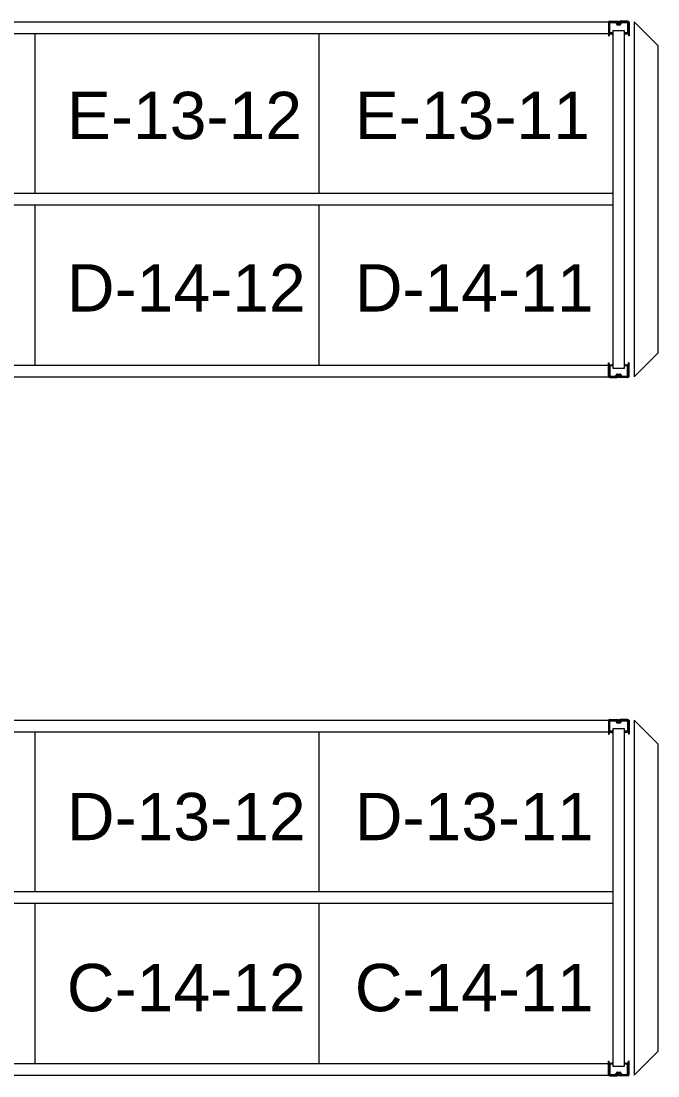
# Model space of a CAD drawing. Header units: inches. Extents: x 2743 to 10591, y -1604 to 5792.
# Drawn here: x 3761.2 to 3868.8, y 3691.9 to 3870.1 of the extents above; entities that cross this region are included whole.
import ezdxf

# ---------------------------------------------------------------- set-up
doc = ezdxf.new("R2010")
doc.units = ezdxf.units.IN
doc.header["$LTSCALE"] = 0.1875
doc.header["$MEASUREMENT"] = 0
for name, color, linetype, lineweight in [('22 Dimension', 7, 'Continuous', 5), ('32 Echelle', 160, 'Continuous', 15), ('33 Poutre', 30, 'Continuous', 15), ('37 Protection', 1, 'Continuous', 15)]:
    doc.layers.add(name, color=color, linetype=linetype, lineweight=lineweight)
doc.styles.add('arial', font='')
doc.styles.get('arial').set_extended_font_data('Arial')

msp = doc.modelspace()

# ---------------------------------------------------------------- hatches: boundary and pattern name
at = {"layer": '32 Echelle'}
for points in [[(3861.20882, 3867.78941), (3861.20882, 3867.97691), (3861.02132, 3867.97691)], [(3861.20882, 3867.78941), (3861.20882, 3867.97691), (3861.02132, 3867.97691)], [(3861.20882, 3867.78941), (3861.20882, 3867.97691), (3861.02132, 3867.97691)], [(3863.20882, 3867.78941), (3863.20882, 3867.97691), (3863.39632, 3867.97691)], [(3863.20882, 3867.78941), (3863.20882, 3867.97691), (3863.39632, 3867.97691)], [(3863.20882, 3867.78941), (3863.20882, 3867.97691), (3863.39632, 3867.97691)], [(3861.20882, 3812.16441), (3861.20882, 3811.97691), (3861.02132, 3811.97691)], [(3861.20882, 3812.16441), (3861.20882, 3811.97691), (3861.02132, 3811.97691)], [(3861.20882, 3812.16441), (3861.20882, 3811.97691), (3861.02132, 3811.97691)], [(3863.20882, 3812.16441), (3863.20882, 3811.97691), (3863.39632, 3811.97691)], [(3863.20882, 3812.16441), (3863.20882, 3811.97691), (3863.39632, 3811.97691)], [(3863.20882, 3812.16441), (3863.20882, 3811.97691), (3863.39632, 3811.97691)], [(3861.20882, 3749.78941), (3861.20882, 3749.97691), (3861.02132, 3749.97691)], [(3861.20882, 3749.78941), (3861.20882, 3749.97691), (3861.02132, 3749.97691)], [(3861.20882, 3749.78941), (3861.20882, 3749.97691), (3861.02132, 3749.97691)], [(3863.20882, 3749.78941), (3863.20882, 3749.97691), (3863.39632, 3749.97691)], [(3863.20882, 3749.78941), (3863.20882, 3749.97691), (3863.39632, 3749.97691)], [(3863.20882, 3749.78941), (3863.20882, 3749.97691), (3863.39632, 3749.97691)], [(3861.20882, 3694.16441), (3861.20882, 3693.97691), (3861.02132, 3693.97691)], [(3861.20882, 3694.16441), (3861.20882, 3693.97691), (3861.02132, 3693.97691)], [(3861.20882, 3694.16441), (3861.20882, 3693.97691), (3861.02132, 3693.97691)], [(3863.20882, 3694.16441), (3863.20882, 3693.97691), (3863.39632, 3693.97691)], [(3863.20882, 3694.16441), (3863.20882, 3693.97691), (3863.39632, 3693.97691)], [(3863.20882, 3694.16441), (3863.20882, 3693.97691), (3863.39632, 3693.97691)]]:
    msp.add_hatch(color=256, dxfattribs=at).paths.add_polyline_path(points)

# ---------------------------------------------------------------- linework, layer by layer
at = {"layer": '22 Dimension'}
for p, q in [((3763.58382, 3840.97691), (3763.58382, 3867.97691)), ((3811.58382, 3840.97691), (3811.58382, 3867.97691)), ((3861.20882, 3840.97691), (3715.58382, 3840.97691)), ((3861.20882, 3838.97691), (3715.58382, 3838.97691)), ((3763.58382, 3811.97691), (3763.58382, 3838.97691)), ((3811.58382, 3811.97691), (3811.58382, 3838.97691)), ((3763.58382, 3722.97691), (3763.58382, 3749.97691)), ((3811.58382, 3722.97691), (3811.58382, 3749.97691)), ((3861.20882, 3722.97691), (3715.58382, 3722.97691)), ((3861.20882, 3720.97691), (3715.58382, 3720.97691)), ((3763.58382, 3693.97691), (3763.58382, 3720.97691)), ((3811.58382, 3693.97691), (3811.58382, 3720.97691))]:
    msp.add_line(p, q, dxfattribs=at)
at = {"layer": '32 Echelle', "linetype": 'Continuous', "lineweight": 25}
for p, q in [((3860.58386, 3869.79316), (3860.58386, 3868.16066)), ((3860.58386, 3869.79316), (3860.58386, 3868.16066)), ((3860.58386, 3869.79316), (3860.58386, 3868.16066)), ((3860.67386, 3868.16066), (3860.67386, 3869.79316)), ((3860.67386, 3868.16066), (3860.67386, 3869.79316)), ((3860.67386, 3868.16066), (3860.67386, 3869.79316)), ((3861.69645, 3869.97691), (3860.76761, 3869.97691)), ((3861.69645, 3869.97691), (3860.76761, 3869.97691)), ((3861.69645, 3869.97691), (3860.76761, 3869.97691)), ((3860.76761, 3869.88691), (3861.69645, 3869.88691)), ((3860.76761, 3869.88691), (3861.69645, 3869.88691)), ((3860.76761, 3869.88691), (3861.69645, 3869.88691)), ((3861.7861, 3869.82057), (3861.83001, 3869.67693)), ((3861.7861, 3869.82057), (3861.83001, 3869.67693)), ((3861.7861, 3869.82057), (3861.83001, 3869.67693)), ((3861.91608, 3869.70325), (3861.87217, 3869.84688)), ((3861.91608, 3869.70325), (3861.87217, 3869.84688)), ((3861.91608, 3869.70325), (3861.87217, 3869.84688)), ((3862.4119, 3869.63691), (3862.00573, 3869.63691)), ((3862.4119, 3869.63691), (3862.00573, 3869.63691)), ((3862.4119, 3869.63691), (3862.00573, 3869.63691)), ((3862.54547, 3869.84688), (3862.50155, 3869.70325)), ((3862.54547, 3869.84688), (3862.50155, 3869.70325)), ((3862.54547, 3869.84688), (3862.50155, 3869.70325)), ((3862.58762, 3869.67693), (3862.63153, 3869.82057)), ((3862.58762, 3869.67693), (3862.63153, 3869.82057)), ((3862.58762, 3869.67693), (3862.63153, 3869.82057)), ((3863.65002, 3869.97691), (3862.72119, 3869.97691)), ((3863.65002, 3869.97691), (3862.72119, 3869.97691)), ((3863.65002, 3869.97691), (3862.72119, 3869.97691)), ((3862.72119, 3869.88691), (3863.65002, 3869.88691)), ((3862.72119, 3869.88691), (3863.65002, 3869.88691)), ((3862.72119, 3869.88691), (3863.65002, 3869.88691)), ((3863.74377, 3869.79316), (3863.74377, 3868.16066)), ((3863.74377, 3869.79316), (3863.74377, 3868.16066)), ((3863.74377, 3869.79316), (3863.74377, 3868.16066)), ((3863.83377, 3868.16066), (3863.83377, 3869.79316)), ((3863.83377, 3868.16066), (3863.83377, 3869.79316)), ((3863.83377, 3868.16066), (3863.83377, 3869.79316)), ((3861.18386, 3868.06691), (3860.76761, 3868.06691)), ((3861.18386, 3868.06691), (3860.76761, 3868.06691)), ((3861.18386, 3868.06691), (3860.76761, 3868.06691)), ((3860.76761, 3867.97691), (3861.18386, 3867.97691)), ((3860.76761, 3867.97691), (3861.18386, 3867.97691)), ((3860.76761, 3867.97691), (3861.18386, 3867.97691)), ((3861.18386, 3867.97691), (3861.18386, 3868.06691)), ((3861.18386, 3867.97691), (3861.18386, 3868.06691)), ((3861.18386, 3867.97691), (3861.18386, 3868.06691)), ((3862.00573, 3869.54691), (3862.4119, 3869.54691)), ((3862.00573, 3869.54691), (3862.4119, 3869.54691)), ((3862.00573, 3869.54691), (3862.4119, 3869.54691)), ((3863.65002, 3868.06691), (3863.23377, 3868.06691)), ((3863.23377, 3868.06691), (3863.23377, 3867.97691)), ((3863.65002, 3868.06691), (3863.23377, 3868.06691)), ((3863.23377, 3868.06691), (3863.23377, 3867.97691)), ((3863.65002, 3868.06691), (3863.23377, 3868.06691)), ((3863.23377, 3868.06691), (3863.23377, 3867.97691)), ((3863.23377, 3867.97691), (3863.65002, 3867.97691)), ((3863.23377, 3867.97691), (3863.65002, 3867.97691)), ((3863.23377, 3867.97691), (3863.65002, 3867.97691)), ((3860.58386, 3810.16066), (3860.58386, 3811.79316)), ((3860.58386, 3810.16066), (3860.58386, 3811.79316)), ((3860.58386, 3810.16066), (3860.58386, 3811.79316)), ((3860.67386, 3811.79316), (3860.67386, 3810.16066)), ((3860.67386, 3811.79316), (3860.67386, 3810.16066)), ((3860.67386, 3811.79316), (3860.67386, 3810.16066)), ((3860.76761, 3811.97691), (3861.18386, 3811.97691)), ((3860.76761, 3811.97691), (3861.18386, 3811.97691)), ((3860.76761, 3811.97691), (3861.18386, 3811.97691)), ((3861.18386, 3811.88691), (3860.76761, 3811.88691)), ((3861.18386, 3811.88691), (3860.76761, 3811.88691)), ((3861.18386, 3811.88691), (3860.76761, 3811.88691)), ((3861.18386, 3811.97691), (3861.18386, 3811.88691)), ((3861.18386, 3811.97691), (3861.18386, 3811.88691)), ((3861.18386, 3811.97691), (3861.18386, 3811.88691)), ((3863.23377, 3811.97691), (3863.65002, 3811.97691)), ((3863.23377, 3811.88691), (3863.23377, 3811.97691)), ((3863.23377, 3811.97691), (3863.65002, 3811.97691)), ((3863.23377, 3811.88691), (3863.23377, 3811.97691)), ((3863.23377, 3811.97691), (3863.65002, 3811.97691)), ((3863.23377, 3811.88691), (3863.23377, 3811.97691)), ((3863.65002, 3811.88691), (3863.23377, 3811.88691)), ((3863.65002, 3811.88691), (3863.23377, 3811.88691)), ((3863.65002, 3811.88691), (3863.23377, 3811.88691)), ((3863.74377, 3810.16066), (3863.74377, 3811.79316)), ((3863.74377, 3810.16066), (3863.74377, 3811.79316)), ((3863.74377, 3810.16066), (3863.74377, 3811.79316)), ((3863.83377, 3811.79316), (3863.83377, 3810.16066)), ((3863.83377, 3811.79316), (3863.83377, 3810.16066)), ((3863.83377, 3811.79316), (3863.83377, 3810.16066)), ((3860.76761, 3810.06691), (3861.69645, 3810.06691)), ((3860.76761, 3810.06691), (3861.69645, 3810.06691)), ((3860.76761, 3810.06691), (3861.69645, 3810.06691)), ((3861.69645, 3809.97691), (3860.76761, 3809.97691)), ((3861.69645, 3809.97691), (3860.76761, 3809.97691)), ((3861.69645, 3809.97691), (3860.76761, 3809.97691)), ((3861.7861, 3810.13325), (3861.83001, 3810.27688)), ((3861.7861, 3810.13325), (3861.83001, 3810.27688)), ((3861.7861, 3810.13325), (3861.83001, 3810.27688)), ((3861.91608, 3810.25057), (3861.87217, 3810.10693)), ((3861.91608, 3810.25057), (3861.87217, 3810.10693)), ((3861.91608, 3810.25057), (3861.87217, 3810.10693)), ((3862.00573, 3810.40691), (3862.4119, 3810.40691)), ((3862.00573, 3810.40691), (3862.4119, 3810.40691)), ((3862.00573, 3810.40691), (3862.4119, 3810.40691)), ((3862.4119, 3810.31691), (3862.00573, 3810.31691)), ((3862.4119, 3810.31691), (3862.00573, 3810.31691)), ((3862.4119, 3810.31691), (3862.00573, 3810.31691)), ((3862.54547, 3810.10693), (3862.50155, 3810.25057)), ((3862.54547, 3810.10693), (3862.50155, 3810.25057)), ((3862.54547, 3810.10693), (3862.50155, 3810.25057)), ((3862.58762, 3810.27688), (3862.63153, 3810.13325)), ((3862.58762, 3810.27688), (3862.63153, 3810.13325)), ((3862.58762, 3810.27688), (3862.63153, 3810.13325)), ((3862.72119, 3810.06691), (3863.65002, 3810.06691)), ((3862.72119, 3810.06691), (3863.65002, 3810.06691)), ((3862.72119, 3810.06691), (3863.65002, 3810.06691)), ((3863.65002, 3809.97691), (3862.72119, 3809.97691)), ((3863.65002, 3809.97691), (3862.72119, 3809.97691)), ((3863.65002, 3809.97691), (3862.72119, 3809.97691)), ((3861.69645, 3751.97691), (3860.76761, 3751.97691)), ((3861.69645, 3751.97691), (3860.76761, 3751.97691)), ((3861.69645, 3751.97691), (3860.76761, 3751.97691)), ((3863.65002, 3751.97691), (3862.72119, 3751.97691)), ((3863.65002, 3751.97691), (3862.72119, 3751.97691)), ((3863.65002, 3751.97691), (3862.72119, 3751.97691)), ((3860.58386, 3751.79316), (3860.58386, 3750.16066)), ((3860.58386, 3751.79316), (3860.58386, 3750.16066)), ((3860.58386, 3751.79316), (3860.58386, 3750.16066)), ((3860.67386, 3750.16066), (3860.67386, 3751.79316)), ((3860.67386, 3750.16066), (3860.67386, 3751.79316)), ((3860.67386, 3750.16066), (3860.67386, 3751.79316)), ((3860.76761, 3751.88691), (3861.69645, 3751.88691)), ((3860.76761, 3751.88691), (3861.69645, 3751.88691)), ((3860.76761, 3751.88691), (3861.69645, 3751.88691)), ((3861.7861, 3751.82057), (3861.83001, 3751.67693)), ((3861.7861, 3751.82057), (3861.83001, 3751.67693)), ((3861.7861, 3751.82057), (3861.83001, 3751.67693)), ((3861.91608, 3751.70325), (3861.87217, 3751.84688)), ((3861.91608, 3751.70325), (3861.87217, 3751.84688)), ((3861.91608, 3751.70325), (3861.87217, 3751.84688)), ((3862.4119, 3751.63691), (3862.00573, 3751.63691)), ((3862.4119, 3751.63691), (3862.00573, 3751.63691)), ((3862.4119, 3751.63691), (3862.00573, 3751.63691)), ((3862.00573, 3751.54691), (3862.4119, 3751.54691)), ((3862.00573, 3751.54691), (3862.4119, 3751.54691)), ((3862.00573, 3751.54691), (3862.4119, 3751.54691)), ((3862.54547, 3751.84688), (3862.50155, 3751.70325)), ((3862.54547, 3751.84688), (3862.50155, 3751.70325)), ((3862.54547, 3751.84688), (3862.50155, 3751.70325)), ((3862.58762, 3751.67693), (3862.63153, 3751.82057)), ((3862.58762, 3751.67693), (3862.63153, 3751.82057)), ((3862.58762, 3751.67693), (3862.63153, 3751.82057)), ((3862.72119, 3751.88691), (3863.65002, 3751.88691)), ((3862.72119, 3751.88691), (3863.65002, 3751.88691)), ((3862.72119, 3751.88691), (3863.65002, 3751.88691)), ((3863.74377, 3751.79316), (3863.74377, 3750.16066)), ((3863.74377, 3751.79316), (3863.74377, 3750.16066)), ((3863.74377, 3751.79316), (3863.74377, 3750.16066)), ((3863.83377, 3750.16066), (3863.83377, 3751.79316)), ((3863.83377, 3750.16066), (3863.83377, 3751.79316)), ((3863.83377, 3750.16066), (3863.83377, 3751.79316)), ((3861.18386, 3750.06691), (3860.76761, 3750.06691)), ((3861.18386, 3750.06691), (3860.76761, 3750.06691)), ((3861.18386, 3750.06691), (3860.76761, 3750.06691)), ((3860.76761, 3749.97691), (3861.18386, 3749.97691)), ((3860.76761, 3749.97691), (3861.18386, 3749.97691)), ((3860.76761, 3749.97691), (3861.18386, 3749.97691)), ((3861.18386, 3749.97691), (3861.18386, 3750.06691)), ((3861.18386, 3749.97691), (3861.18386, 3750.06691)), ((3861.18386, 3749.97691), (3861.18386, 3750.06691)), ((3863.65002, 3750.06691), (3863.23377, 3750.06691)), ((3863.23377, 3750.06691), (3863.23377, 3749.97691)), ((3863.65002, 3750.06691), (3863.23377, 3750.06691)), ((3863.23377, 3750.06691), (3863.23377, 3749.97691)), ((3863.65002, 3750.06691), (3863.23377, 3750.06691)), ((3863.23377, 3750.06691), (3863.23377, 3749.97691)), ((3863.23377, 3749.97691), (3863.65002, 3749.97691)), ((3863.23377, 3749.97691), (3863.65002, 3749.97691)), ((3863.23377, 3749.97691), (3863.65002, 3749.97691)), ((3860.58386, 3692.16066), (3860.58386, 3693.79316)), ((3860.58386, 3692.16066), (3860.58386, 3693.79316)), ((3860.58386, 3692.16066), (3860.58386, 3693.79316)), ((3860.67386, 3693.79316), (3860.67386, 3692.16066)), ((3860.67386, 3693.79316), (3860.67386, 3692.16066)), ((3860.67386, 3693.79316), (3860.67386, 3692.16066)), ((3860.76761, 3693.97691), (3861.18386, 3693.97691)), ((3860.76761, 3693.97691), (3861.18386, 3693.97691)), ((3860.76761, 3693.97691), (3861.18386, 3693.97691)), ((3861.18386, 3693.88691), (3860.76761, 3693.88691)), ((3861.18386, 3693.88691), (3860.76761, 3693.88691)), ((3861.18386, 3693.88691), (3860.76761, 3693.88691)), ((3861.18386, 3693.97691), (3861.18386, 3693.88691)), ((3861.18386, 3693.97691), (3861.18386, 3693.88691)), ((3861.18386, 3693.97691), (3861.18386, 3693.88691)), ((3863.23377, 3693.97691), (3863.65002, 3693.97691)), ((3863.23377, 3693.88691), (3863.23377, 3693.97691)), ((3863.23377, 3693.97691), (3863.65002, 3693.97691)), ((3863.23377, 3693.88691), (3863.23377, 3693.97691)), ((3863.23377, 3693.97691), (3863.65002, 3693.97691)), ((3863.23377, 3693.88691), (3863.23377, 3693.97691)), ((3863.65002, 3693.88691), (3863.23377, 3693.88691)), ((3863.65002, 3693.88691), (3863.23377, 3693.88691)), ((3863.65002, 3693.88691), (3863.23377, 3693.88691)), ((3863.74377, 3692.16066), (3863.74377, 3693.79316)), ((3863.74377, 3692.16066), (3863.74377, 3693.79316)), ((3863.74377, 3692.16066), (3863.74377, 3693.79316)), ((3863.83377, 3693.79316), (3863.83377, 3692.16066)), ((3863.83377, 3693.79316), (3863.83377, 3692.16066)), ((3863.83377, 3693.79316), (3863.83377, 3692.16066)), ((3860.76761, 3692.06691), (3861.69645, 3692.06691)), ((3860.76761, 3692.06691), (3861.69645, 3692.06691)), ((3860.76761, 3692.06691), (3861.69645, 3692.06691)), ((3861.69645, 3691.97691), (3860.76761, 3691.97691)), ((3861.69645, 3691.97691), (3860.76761, 3691.97691)), ((3861.69645, 3691.97691), (3860.76761, 3691.97691)), ((3861.7861, 3692.13325), (3861.83001, 3692.27688)), ((3861.7861, 3692.13325), (3861.83001, 3692.27688)), ((3861.7861, 3692.13325), (3861.83001, 3692.27688)), ((3861.91608, 3692.25057), (3861.87217, 3692.10693)), ((3861.91608, 3692.25057), (3861.87217, 3692.10693)), ((3861.91608, 3692.25057), (3861.87217, 3692.10693)), ((3862.00573, 3692.40691), (3862.4119, 3692.40691)), ((3862.00573, 3692.40691), (3862.4119, 3692.40691)), ((3862.00573, 3692.40691), (3862.4119, 3692.40691)), ((3862.4119, 3692.31691), (3862.00573, 3692.31691)), ((3862.4119, 3692.31691), (3862.00573, 3692.31691)), ((3862.4119, 3692.31691), (3862.00573, 3692.31691)), ((3862.54547, 3692.10693), (3862.50155, 3692.25057)), ((3862.54547, 3692.10693), (3862.50155, 3692.25057)), ((3862.54547, 3692.10693), (3862.50155, 3692.25057)), ((3862.58762, 3692.27688), (3862.63153, 3692.13325)), ((3862.58762, 3692.27688), (3862.63153, 3692.13325)), ((3862.58762, 3692.27688), (3862.63153, 3692.13325)), ((3862.72119, 3692.06691), (3863.65002, 3692.06691)), ((3862.72119, 3692.06691), (3863.65002, 3692.06691)), ((3862.72119, 3692.06691), (3863.65002, 3692.06691)), ((3863.65002, 3691.97691), (3862.72119, 3691.97691)), ((3863.65002, 3691.97691), (3862.72119, 3691.97691)), ((3863.65002, 3691.97691), (3862.72119, 3691.97691))]:
    msp.add_line(p, q, dxfattribs=at)
at = {"layer": '32 Echelle'}
for p, q in [((3861.20882, 3867.97691), (3861.02132, 3867.97691)), ((3861.20882, 3867.78941), (3861.02132, 3867.97691)), ((3861.20882, 3867.97691), (3861.02132, 3867.97691)), ((3861.20882, 3867.78941), (3861.02132, 3867.97691)), ((3861.20882, 3867.97691), (3861.02132, 3867.97691)), ((3861.20882, 3867.78941), (3861.02132, 3867.97691)), ((3863.20882, 3868.47691), (3861.20882, 3868.47691)), ((3861.20882, 3868.47691), (3861.20882, 3811.47691)), ((3863.20882, 3868.47691), (3861.20882, 3868.47691)), ((3861.20882, 3868.47691), (3861.20882, 3811.47691)), ((3863.20882, 3868.47691), (3861.20882, 3868.47691)), ((3861.20882, 3868.47691), (3861.20882, 3811.47691)), ((3861.20882, 3867.78941), (3861.20882, 3867.97691)), ((3861.20882, 3867.78941), (3861.20882, 3867.97691)), ((3861.20882, 3867.78941), (3861.20882, 3867.97691)), ((3863.20882, 3811.47691), (3863.20882, 3868.47691)), ((3863.20882, 3811.47691), (3863.20882, 3868.47691)), ((3863.20882, 3811.47691), (3863.20882, 3868.47691)), ((3863.20882, 3867.97691), (3863.39632, 3867.97691)), ((3863.20882, 3867.78941), (3863.20882, 3867.97691)), ((3863.20882, 3867.78941), (3863.39632, 3867.97691)), ((3863.20882, 3867.97691), (3863.39632, 3867.97691)), ((3863.20882, 3867.78941), (3863.20882, 3867.97691)), ((3863.20882, 3867.78941), (3863.39632, 3867.97691)), ((3863.20882, 3867.97691), (3863.39632, 3867.97691)), ((3863.20882, 3867.78941), (3863.20882, 3867.97691)), ((3863.20882, 3867.78941), (3863.39632, 3867.97691)), ((3861.20882, 3812.16441), (3861.02132, 3811.97691)), ((3861.20882, 3812.16441), (3861.02132, 3811.97691)), ((3861.20882, 3812.16441), (3861.02132, 3811.97691)), ((3861.20882, 3811.97691), (3861.02132, 3811.97691)), ((3861.20882, 3811.97691), (3861.02132, 3811.97691)), ((3861.20882, 3811.97691), (3861.02132, 3811.97691)), ((3861.20882, 3812.16441), (3861.20882, 3811.97691)), ((3861.20882, 3812.16441), (3861.20882, 3811.97691)), ((3861.20882, 3812.16441), (3861.20882, 3811.97691)), ((3861.20882, 3811.47691), (3863.20882, 3811.47691)), ((3861.20882, 3811.47691), (3863.20882, 3811.47691)), ((3861.20882, 3811.47691), (3863.20882, 3811.47691)), ((3863.20882, 3812.16441), (3863.20882, 3811.97691)), ((3863.20882, 3812.16441), (3863.39632, 3811.97691)), ((3863.20882, 3812.16441), (3863.20882, 3811.97691)), ((3863.20882, 3812.16441), (3863.39632, 3811.97691)), ((3863.20882, 3812.16441), (3863.20882, 3811.97691)), ((3863.20882, 3812.16441), (3863.39632, 3811.97691)), ((3863.20882, 3811.97691), (3863.39632, 3811.97691)), ((3863.20882, 3811.97691), (3863.39632, 3811.97691)), ((3863.20882, 3811.97691), (3863.39632, 3811.97691)), ((3863.20882, 3750.47691), (3861.20882, 3750.47691)), ((3861.20882, 3750.47691), (3861.20882, 3693.47691)), ((3863.20882, 3750.47691), (3861.20882, 3750.47691)), ((3861.20882, 3750.47691), (3861.20882, 3693.47691)), ((3863.20882, 3750.47691), (3861.20882, 3750.47691)), ((3861.20882, 3750.47691), (3861.20882, 3693.47691)), ((3863.20882, 3693.47691), (3863.20882, 3750.47691)), ((3863.20882, 3693.47691), (3863.20882, 3750.47691)), ((3863.20882, 3693.47691), (3863.20882, 3750.47691)), ((3861.20882, 3749.97691), (3861.02132, 3749.97691)), ((3861.20882, 3749.78941), (3861.02132, 3749.97691)), ((3861.20882, 3749.97691), (3861.02132, 3749.97691)), ((3861.20882, 3749.78941), (3861.02132, 3749.97691)), ((3861.20882, 3749.97691), (3861.02132, 3749.97691)), ((3861.20882, 3749.78941), (3861.02132, 3749.97691)), ((3861.20882, 3749.78941), (3861.20882, 3749.97691)), ((3861.20882, 3749.78941), (3861.20882, 3749.97691)), ((3861.20882, 3749.78941), (3861.20882, 3749.97691)), ((3863.20882, 3749.97691), (3863.39632, 3749.97691)), ((3863.20882, 3749.78941), (3863.20882, 3749.97691)), ((3863.20882, 3749.78941), (3863.39632, 3749.97691)), ((3863.20882, 3749.97691), (3863.39632, 3749.97691)), ((3863.20882, 3749.78941), (3863.20882, 3749.97691)), ((3863.20882, 3749.78941), (3863.39632, 3749.97691)), ((3863.20882, 3749.97691), (3863.39632, 3749.97691)), ((3863.20882, 3749.78941), (3863.20882, 3749.97691)), ((3863.20882, 3749.78941), (3863.39632, 3749.97691)), ((3861.20882, 3694.16441), (3861.02132, 3693.97691)), ((3861.20882, 3694.16441), (3861.02132, 3693.97691)), ((3861.20882, 3694.16441), (3861.02132, 3693.97691)), ((3861.20882, 3693.97691), (3861.02132, 3693.97691)), ((3861.20882, 3693.97691), (3861.02132, 3693.97691)), ((3861.20882, 3693.97691), (3861.02132, 3693.97691)), ((3861.20882, 3694.16441), (3861.20882, 3693.97691)), ((3861.20882, 3694.16441), (3861.20882, 3693.97691)), ((3861.20882, 3694.16441), (3861.20882, 3693.97691)), ((3861.20882, 3693.47691), (3863.20882, 3693.47691)), ((3861.20882, 3693.47691), (3863.20882, 3693.47691)), ((3861.20882, 3693.47691), (3863.20882, 3693.47691)), ((3863.20882, 3694.16441), (3863.20882, 3693.97691)), ((3863.20882, 3694.16441), (3863.39632, 3693.97691)), ((3863.20882, 3694.16441), (3863.20882, 3693.97691)), ((3863.20882, 3694.16441), (3863.39632, 3693.97691)), ((3863.20882, 3694.16441), (3863.20882, 3693.97691)), ((3863.20882, 3694.16441), (3863.39632, 3693.97691)), ((3863.20882, 3693.97691), (3863.39632, 3693.97691)), ((3863.20882, 3693.97691), (3863.39632, 3693.97691)), ((3863.20882, 3693.97691), (3863.39632, 3693.97691))]:
    msp.add_line(p, q, dxfattribs=at)
at = {"layer": '32 Echelle', "linetype": 'Continuous', "lineweight": 25}
for centre, radius, start, end in [((3860.76761, 3869.79316), 0.18375, 90, 180), ((3860.76761, 3869.79316), 0.18375, 90, 180), ((3860.76761, 3869.79316), 0.18375, 90, 180), ((3860.76761, 3869.79316), 0.09375, 90, 180), ((3860.76761, 3869.79316), 0.09375, 90, 180), ((3860.76761, 3869.79316), 0.09375, 90, 180), ((3861.69645, 3869.79316), 0.18375, 17, 90), ((3861.69645, 3869.79316), 0.18375, 17, 90), ((3861.69645, 3869.79316), 0.18375, 17, 90), ((3861.69645, 3869.79316), 0.09375, 17, 90), ((3861.69645, 3869.79316), 0.09375, 17, 90), ((3861.69645, 3869.79316), 0.09375, 17, 90), ((3862.00573, 3869.73066), 0.18375, 197, 270), ((3862.00573, 3869.73066), 0.18375, 197, 270), ((3862.00573, 3869.73066), 0.18375, 197, 270), ((3862.00573, 3869.73066), 0.09375, 197, 270), ((3862.00573, 3869.73066), 0.09375, 197, 270), ((3862.00573, 3869.73066), 0.09375, 197, 270), ((3862.4119, 3869.73066), 0.09375, 270, 343), ((3862.4119, 3869.73066), 0.09375, 270, 343), ((3862.4119, 3869.73066), 0.09375, 270, 343), ((3862.4119, 3869.73066), 0.18375, 270, 343), ((3862.4119, 3869.73066), 0.18375, 270, 343), ((3862.4119, 3869.73066), 0.18375, 270, 343), ((3862.72119, 3869.79316), 0.18375, 90, 163), ((3862.72119, 3869.79316), 0.18375, 90, 163), ((3862.72119, 3869.79316), 0.18375, 90, 163), ((3862.72119, 3869.79316), 0.09375, 90, 163), ((3862.72119, 3869.79316), 0.09375, 90, 163), ((3862.72119, 3869.79316), 0.09375, 90, 163), ((3863.65002, 3869.79316), 0.18375, 0, 90), ((3863.65002, 3869.79316), 0.18375, 0, 90), ((3863.65002, 3869.79316), 0.18375, 0, 90), ((3863.65002, 3869.79316), 0.09375, 0, 90), ((3863.65002, 3869.79316), 0.09375, 0, 90), ((3863.65002, 3869.79316), 0.09375, 0, 90), ((3860.76761, 3868.16066), 0.18375, 180, 270), ((3860.76761, 3868.16066), 0.18375, 180, 270), ((3860.76761, 3868.16066), 0.18375, 180, 270), ((3860.76761, 3868.16066), 0.09375, 180, 270), ((3860.76761, 3868.16066), 0.09375, 180, 270), ((3860.76761, 3868.16066), 0.09375, 180, 270), ((3863.65002, 3868.16066), 0.09375, 270, 0), ((3863.65002, 3868.16066), 0.18375, 270, 0), ((3863.65002, 3868.16066), 0.09375, 270, 0), ((3863.65002, 3868.16066), 0.18375, 270, 0), ((3863.65002, 3868.16066), 0.09375, 270, 0), ((3863.65002, 3868.16066), 0.18375, 270, 0), ((3860.76761, 3811.79316), 0.18375, 90, 180), ((3860.76761, 3811.79316), 0.18375, 90, 180), ((3860.76761, 3811.79316), 0.18375, 90, 180), ((3860.76761, 3811.79316), 0.09375, 90, 180), ((3860.76761, 3811.79316), 0.09375, 90, 180), ((3860.76761, 3811.79316), 0.09375, 90, 180), ((3863.65002, 3811.79316), 0.18375, 0, 90), ((3863.65002, 3811.79316), 0.18375, 0, 90), ((3863.65002, 3811.79316), 0.18375, 0, 90), ((3863.65002, 3811.79316), 0.09375, 0, 90), ((3863.65002, 3811.79316), 0.09375, 0, 90), ((3863.65002, 3811.79316), 0.09375, 0, 90), ((3860.76761, 3810.16066), 0.18375, 180, 270), ((3860.76761, 3810.16066), 0.18375, 180, 270), ((3860.76761, 3810.16066), 0.18375, 180, 270), ((3860.76761, 3810.16066), 0.09375, 180, 270), ((3860.76761, 3810.16066), 0.09375, 180, 270), ((3860.76761, 3810.16066), 0.09375, 180, 270), ((3861.69645, 3810.16066), 0.09375, 270, 343), ((3861.69645, 3810.16066), 0.09375, 270, 343), ((3861.69645, 3810.16066), 0.09375, 270, 343), ((3861.69645, 3810.16066), 0.18375, 270, 343), ((3861.69645, 3810.16066), 0.18375, 270, 343), ((3861.69645, 3810.16066), 0.18375, 270, 343), ((3862.00573, 3810.22316), 0.18375, 90, 163), ((3862.00573, 3810.22316), 0.18375, 90, 163), ((3862.00573, 3810.22316), 0.18375, 90, 163), ((3862.00573, 3810.22316), 0.09375, 90, 163), ((3862.00573, 3810.22316), 0.09375, 90, 163), ((3862.00573, 3810.22316), 0.09375, 90, 163), ((3862.4119, 3810.22316), 0.18375, 17, 90), ((3862.4119, 3810.22316), 0.18375, 17, 90), ((3862.4119, 3810.22316), 0.18375, 17, 90), ((3862.4119, 3810.22316), 0.09375, 17, 90), ((3862.4119, 3810.22316), 0.09375, 17, 90), ((3862.4119, 3810.22316), 0.09375, 17, 90), ((3862.72119, 3810.16066), 0.18375, 197, 270), ((3862.72119, 3810.16066), 0.18375, 197, 270), ((3862.72119, 3810.16066), 0.18375, 197, 270), ((3862.72119, 3810.16066), 0.09375, 197, 270), ((3862.72119, 3810.16066), 0.09375, 197, 270), ((3862.72119, 3810.16066), 0.09375, 197, 270), ((3863.65002, 3810.16066), 0.09375, 270, 0), ((3863.65002, 3810.16066), 0.18375, 270, 0), ((3863.65002, 3810.16066), 0.09375, 270, 0), ((3863.65002, 3810.16066), 0.18375, 270, 0), ((3863.65002, 3810.16066), 0.09375, 270, 0), ((3863.65002, 3810.16066), 0.18375, 270, 0), ((3860.76761, 3751.79316), 0.18375, 90, 180), ((3860.76761, 3751.79316), 0.18375, 90, 180), ((3860.76761, 3751.79316), 0.18375, 90, 180), ((3861.69645, 3751.79316), 0.18375, 17, 90), ((3861.69645, 3751.79316), 0.18375, 17, 90), ((3861.69645, 3751.79316), 0.18375, 17, 90), ((3862.72119, 3751.79316), 0.18375, 90, 163), ((3862.72119, 3751.79316), 0.18375, 90, 163), ((3862.72119, 3751.79316), 0.18375, 90, 163), ((3863.65002, 3751.79316), 0.18375, 0, 90), ((3863.65002, 3751.79316), 0.18375, 0, 90), ((3863.65002, 3751.79316), 0.18375, 0, 90), ((3860.76761, 3750.16066), 0.18375, 180, 270), ((3860.76761, 3750.16066), 0.18375, 180, 270), ((3860.76761, 3750.16066), 0.18375, 180, 270), ((3860.76761, 3751.79316), 0.09375, 90, 180), ((3860.76761, 3751.79316), 0.09375, 90, 180), ((3860.76761, 3751.79316), 0.09375, 90, 180), ((3860.76761, 3750.16066), 0.09375, 180, 270), ((3860.76761, 3750.16066), 0.09375, 180, 270), ((3860.76761, 3750.16066), 0.09375, 180, 270), ((3861.69645, 3751.79316), 0.09375, 17, 90), ((3861.69645, 3751.79316), 0.09375, 17, 90), ((3861.69645, 3751.79316), 0.09375, 17, 90), ((3862.00573, 3751.73066), 0.18375, 197, 270), ((3862.00573, 3751.73066), 0.18375, 197, 270), ((3862.00573, 3751.73066), 0.18375, 197, 270), ((3862.00573, 3751.73066), 0.09375, 197, 270), ((3862.00573, 3751.73066), 0.09375, 197, 270), ((3862.00573, 3751.73066), 0.09375, 197, 270), ((3862.4119, 3751.73066), 0.09375, 270, 343), ((3862.4119, 3751.73066), 0.09375, 270, 343), ((3862.4119, 3751.73066), 0.09375, 270, 343), ((3862.4119, 3751.73066), 0.18375, 270, 343), ((3862.4119, 3751.73066), 0.18375, 270, 343), ((3862.4119, 3751.73066), 0.18375, 270, 343), ((3862.72119, 3751.79316), 0.09375, 90, 163), ((3862.72119, 3751.79316), 0.09375, 90, 163), ((3862.72119, 3751.79316), 0.09375, 90, 163), ((3863.65002, 3751.79316), 0.09375, 0, 90), ((3863.65002, 3751.79316), 0.09375, 0, 90), ((3863.65002, 3751.79316), 0.09375, 0, 90), ((3863.65002, 3750.16066), 0.09375, 270, 0), ((3863.65002, 3750.16066), 0.18375, 270, 0), ((3863.65002, 3750.16066), 0.09375, 270, 0), ((3863.65002, 3750.16066), 0.18375, 270, 0), ((3863.65002, 3750.16066), 0.09375, 270, 0), ((3863.65002, 3750.16066), 0.18375, 270, 0), ((3860.76761, 3693.79316), 0.18375, 90, 180), ((3860.76761, 3693.79316), 0.18375, 90, 180), ((3860.76761, 3693.79316), 0.18375, 90, 180), ((3860.76761, 3693.79316), 0.09375, 90, 180), ((3860.76761, 3693.79316), 0.09375, 90, 180), ((3860.76761, 3693.79316), 0.09375, 90, 180), ((3863.65002, 3693.79316), 0.18375, 0, 90), ((3863.65002, 3693.79316), 0.18375, 0, 90), ((3863.65002, 3693.79316), 0.18375, 0, 90), ((3863.65002, 3693.79316), 0.09375, 0, 90), ((3863.65002, 3693.79316), 0.09375, 0, 90), ((3863.65002, 3693.79316), 0.09375, 0, 90), ((3860.76761, 3692.16066), 0.18375, 180, 270), ((3860.76761, 3692.16066), 0.18375, 180, 270), ((3860.76761, 3692.16066), 0.18375, 180, 270), ((3860.76761, 3692.16066), 0.09375, 180, 270), ((3860.76761, 3692.16066), 0.09375, 180, 270), ((3860.76761, 3692.16066), 0.09375, 180, 270), ((3861.69645, 3692.16066), 0.09375, 270, 343), ((3861.69645, 3692.16066), 0.09375, 270, 343), ((3861.69645, 3692.16066), 0.09375, 270, 343), ((3861.69645, 3692.16066), 0.18375, 270, 343), ((3861.69645, 3692.16066), 0.18375, 270, 343), ((3861.69645, 3692.16066), 0.18375, 270, 343), ((3862.00573, 3692.22316), 0.18375, 90, 163), ((3862.00573, 3692.22316), 0.18375, 90, 163), ((3862.00573, 3692.22316), 0.18375, 90, 163), ((3862.00573, 3692.22316), 0.09375, 90, 163), ((3862.00573, 3692.22316), 0.09375, 90, 163), ((3862.00573, 3692.22316), 0.09375, 90, 163), ((3862.4119, 3692.22316), 0.18375, 17, 90), ((3862.4119, 3692.22316), 0.18375, 17, 90), ((3862.4119, 3692.22316), 0.18375, 17, 90), ((3862.4119, 3692.22316), 0.09375, 17, 90), ((3862.4119, 3692.22316), 0.09375, 17, 90), ((3862.4119, 3692.22316), 0.09375, 17, 90), ((3862.72119, 3692.16066), 0.18375, 197, 270), ((3862.72119, 3692.16066), 0.18375, 197, 270), ((3862.72119, 3692.16066), 0.18375, 197, 270), ((3862.72119, 3692.16066), 0.09375, 197, 270), ((3862.72119, 3692.16066), 0.09375, 197, 270), ((3862.72119, 3692.16066), 0.09375, 197, 270), ((3863.65002, 3692.16066), 0.09375, 270, 0), ((3863.65002, 3692.16066), 0.18375, 270, 0), ((3863.65002, 3692.16066), 0.09375, 270, 0), ((3863.65002, 3692.16066), 0.18375, 270, 0), ((3863.65002, 3692.16066), 0.09375, 270, 0), ((3863.65002, 3692.16066), 0.18375, 270, 0)]:
    msp.add_arc(centre, radius, start, end, dxfattribs=at)
at = {"layer": '33 Poutre'}
for p, q in [((3716.33382, 3869.97691), (3860.45882, 3869.97691)), ((3860.45882, 3869.97691), (3860.45882, 3867.97691)), ((3860.45882, 3869.97691), (3860.45882, 3867.97691)), ((3860.45882, 3869.85191), (3860.45882, 3867.59591)), ((3860.45882, 3869.85191), (3860.45882, 3867.59591)), ((3860.57782, 3869.85191), (3860.57782, 3867.59591)), ((3860.57782, 3869.85191), (3860.57782, 3867.59591)), ((3860.70282, 3870.09591), (3861.96482, 3870.09591)), ((3860.70282, 3870.09591), (3861.96482, 3870.09591)), ((3861.96482, 3869.97691), (3860.70282, 3869.97691)), ((3861.96482, 3869.97691), (3860.70282, 3869.97691)), ((3862.08982, 3869.63691), (3862.08982, 3869.85191)), ((3862.08982, 3869.63691), (3862.08982, 3869.85191)), ((3862.08982, 3869.63691), (3862.20882, 3869.63691)), ((3862.08982, 3869.63691), (3862.20882, 3869.63691)), ((3862.20882, 3869.63691), (3862.20882, 3869.85191)), ((3862.20882, 3869.63691), (3862.20882, 3869.85191)), ((3862.20882, 3869.63691), (3862.20882, 3869.85191)), ((3862.32782, 3869.63691), (3862.20882, 3869.63691)), ((3862.32782, 3869.63691), (3862.32782, 3869.85191)), ((3863.71482, 3870.09591), (3862.45282, 3870.09591)), ((3862.45282, 3869.97691), (3863.71482, 3869.97691)), ((3863.83982, 3869.85191), (3863.83982, 3867.59591)), ((3863.95882, 3869.97691), (3863.95882, 3867.97691)), ((3863.95882, 3869.85191), (3863.95882, 3867.59591)), ((3716.33382, 3867.97691), (3860.45882, 3867.97691)), ((3860.45882, 3867.59591), (3860.57782, 3867.59591)), ((3860.45882, 3867.59591), (3860.57782, 3867.59591)), ((3863.95882, 3867.59591), (3863.83982, 3867.59591)), ((3716.33382, 3811.97691), (3860.45882, 3811.97691)), ((3860.45882, 3810.10191), (3860.45882, 3812.35791)), ((3860.45882, 3812.35791), (3860.57782, 3812.35791)), ((3860.45882, 3810.10191), (3860.45882, 3812.35791)), ((3860.45882, 3812.35791), (3860.57782, 3812.35791)), ((3860.45882, 3809.97691), (3860.45882, 3811.97691)), ((3860.45882, 3809.97691), (3860.45882, 3811.97691)), ((3860.57782, 3810.10191), (3860.57782, 3812.35791)), ((3860.57782, 3810.10191), (3860.57782, 3812.35791)), ((3863.95882, 3812.35791), (3863.83982, 3812.35791)), ((3863.83982, 3810.10191), (3863.83982, 3812.35791)), ((3863.95882, 3810.10191), (3863.95882, 3812.35791)), ((3863.95882, 3809.97691), (3863.95882, 3811.97691)), ((3716.33382, 3809.97691), (3860.45882, 3809.97691)), ((3861.96482, 3809.97691), (3860.70282, 3809.97691)), ((3861.96482, 3809.97691), (3860.70282, 3809.97691)), ((3860.70282, 3809.85791), (3861.96482, 3809.85791)), ((3860.70282, 3809.85791), (3861.96482, 3809.85791)), ((3862.08982, 3810.31691), (3862.08982, 3810.10191)), ((3862.08982, 3810.31691), (3862.20882, 3810.31691)), ((3862.08982, 3810.31691), (3862.08982, 3810.10191)), ((3862.08982, 3810.31691), (3862.20882, 3810.31691)), ((3862.20882, 3810.31691), (3862.20882, 3810.10191)), ((3862.32782, 3810.31691), (3862.20882, 3810.31691)), ((3862.20882, 3810.31691), (3862.20882, 3810.10191)), ((3862.20882, 3810.31691), (3862.20882, 3810.10191)), ((3862.32782, 3810.31691), (3862.32782, 3810.10191)), ((3862.45282, 3809.97691), (3863.71482, 3809.97691)), ((3863.71482, 3809.85791), (3862.45282, 3809.85791)), ((3716.33382, 3751.97691), (3860.45882, 3751.97691)), ((3860.45882, 3751.97691), (3860.45882, 3749.97691)), ((3860.45882, 3751.97691), (3860.45882, 3749.97691)), ((3860.70282, 3752.09591), (3861.96482, 3752.09591)), ((3860.70282, 3752.09591), (3861.96482, 3752.09591)), ((3861.96482, 3751.97691), (3860.70282, 3751.97691)), ((3861.96482, 3751.97691), (3860.70282, 3751.97691)), ((3863.71482, 3752.09591), (3862.45282, 3752.09591)), ((3862.45282, 3751.97691), (3863.71482, 3751.97691)), ((3863.95882, 3751.97691), (3863.95882, 3749.97691)), ((3860.45882, 3751.85191), (3860.45882, 3749.59591)), ((3860.45882, 3751.85191), (3860.45882, 3749.59591)), ((3860.57782, 3751.85191), (3860.57782, 3749.59591)), ((3860.57782, 3751.85191), (3860.57782, 3749.59591)), ((3862.08982, 3751.63691), (3862.08982, 3751.85191)), ((3862.08982, 3751.63691), (3862.08982, 3751.85191)), ((3862.08982, 3751.63691), (3862.20882, 3751.63691)), ((3862.08982, 3751.63691), (3862.20882, 3751.63691)), ((3862.20882, 3751.63691), (3862.20882, 3751.85191)), ((3862.20882, 3751.63691), (3862.20882, 3751.85191)), ((3862.20882, 3751.63691), (3862.20882, 3751.85191)), ((3862.32782, 3751.63691), (3862.20882, 3751.63691)), ((3862.32782, 3751.63691), (3862.32782, 3751.85191)), ((3863.83982, 3751.85191), (3863.83982, 3749.59591)), ((3863.95882, 3751.85191), (3863.95882, 3749.59591)), ((3716.33382, 3749.97691), (3860.45882, 3749.97691)), ((3860.45882, 3749.59591), (3860.57782, 3749.59591)), ((3860.45882, 3749.59591), (3860.57782, 3749.59591)), ((3863.95882, 3749.59591), (3863.83982, 3749.59591)), ((3716.33382, 3693.97691), (3860.45882, 3693.97691)), ((3860.45882, 3692.10191), (3860.45882, 3694.35791)), ((3860.45882, 3694.35791), (3860.57782, 3694.35791)), ((3860.45882, 3692.10191), (3860.45882, 3694.35791)), ((3860.45882, 3694.35791), (3860.57782, 3694.35791)), ((3860.45882, 3691.97691), (3860.45882, 3693.97691)), ((3860.45882, 3691.97691), (3860.45882, 3693.97691)), ((3860.57782, 3692.10191), (3860.57782, 3694.35791)), ((3860.57782, 3692.10191), (3860.57782, 3694.35791)), ((3863.95882, 3694.35791), (3863.83982, 3694.35791)), ((3863.83982, 3692.10191), (3863.83982, 3694.35791)), ((3863.95882, 3692.10191), (3863.95882, 3694.35791)), ((3863.95882, 3691.97691), (3863.95882, 3693.97691)), ((3716.33382, 3691.97691), (3860.45882, 3691.97691)), ((3861.96482, 3691.97691), (3860.70282, 3691.97691)), ((3861.96482, 3691.97691), (3860.70282, 3691.97691)), ((3860.70282, 3691.85791), (3861.96482, 3691.85791)), ((3860.70282, 3691.85791), (3861.96482, 3691.85791)), ((3862.08982, 3692.31691), (3862.08982, 3692.10191)), ((3862.08982, 3692.31691), (3862.20882, 3692.31691)), ((3862.08982, 3692.31691), (3862.08982, 3692.10191)), ((3862.08982, 3692.31691), (3862.20882, 3692.31691)), ((3862.20882, 3692.31691), (3862.20882, 3692.10191)), ((3862.32782, 3692.31691), (3862.20882, 3692.31691)), ((3862.20882, 3692.31691), (3862.20882, 3692.10191)), ((3862.20882, 3692.31691), (3862.20882, 3692.10191)), ((3862.32782, 3692.31691), (3862.32782, 3692.10191)), ((3862.45282, 3691.97691), (3863.71482, 3691.97691)), ((3863.71482, 3691.85791), (3862.45282, 3691.85791))]:
    msp.add_line(p, q, dxfattribs=at)
for centre, radius, start, end in [((3860.70282, 3869.85191), 0.244, 90, 180), ((3860.70282, 3869.85191), 0.244, 90, 180), ((3860.70282, 3869.85191), 0.125, 90, 180), ((3860.70282, 3869.85191), 0.125, 90, 180), ((3861.96482, 3869.85191), 0.244, 0, 90), ((3861.96482, 3869.85191), 0.244, 0, 90), ((3861.96482, 3869.85191), 0.125, 0, 90), ((3861.96482, 3869.85191), 0.125, 0, 90), ((3862.45282, 3869.85191), 0.244, 90, 180), ((3862.45282, 3869.85191), 0.125, 90, 180), ((3863.71482, 3869.85191), 0.244, 0, 90), ((3863.71482, 3869.85191), 0.125, 0, 90), ((3860.70282, 3810.10191), 0.244, 180, 270), ((3860.70282, 3810.10191), 0.244, 180, 270), ((3860.70282, 3810.10191), 0.125, 180, 270), ((3860.70282, 3810.10191), 0.125, 180, 270), ((3861.96482, 3810.10191), 0.125, 270, 0), ((3861.96482, 3810.10191), 0.244, 270, 0), ((3861.96482, 3810.10191), 0.125, 270, 0), ((3861.96482, 3810.10191), 0.244, 270, 0), ((3862.45282, 3810.10191), 0.244, 180, 270), ((3862.45282, 3810.10191), 0.125, 180, 270), ((3863.71482, 3810.10191), 0.244, 270, 0), ((3863.71482, 3810.10191), 0.125, 270, 0), ((3860.70282, 3751.85191), 0.244, 90, 180), ((3860.70282, 3751.85191), 0.244, 90, 180), ((3860.70282, 3751.85191), 0.125, 90, 180), ((3860.70282, 3751.85191), 0.125, 90, 180), ((3861.96482, 3751.85191), 0.244, 0, 90), ((3861.96482, 3751.85191), 0.244, 0, 90), ((3861.96482, 3751.85191), 0.125, 0, 90), ((3861.96482, 3751.85191), 0.125, 0, 90), ((3862.45282, 3751.85191), 0.244, 90, 180), ((3862.45282, 3751.85191), 0.125, 90, 180), ((3863.71482, 3751.85191), 0.244, 0, 90), ((3863.71482, 3751.85191), 0.125, 0, 90), ((3860.70282, 3692.10191), 0.244, 180, 270), ((3860.70282, 3692.10191), 0.244, 180, 270), ((3860.70282, 3692.10191), 0.125, 180, 270), ((3860.70282, 3692.10191), 0.125, 180, 270), ((3861.96482, 3692.10191), 0.125, 270, 0), ((3861.96482, 3692.10191), 0.244, 270, 0), ((3861.96482, 3692.10191), 0.125, 270, 0), ((3861.96482, 3692.10191), 0.244, 270, 0), ((3862.45282, 3692.10191), 0.244, 180, 270), ((3862.45282, 3692.10191), 0.125, 180, 270), ((3863.71482, 3692.10191), 0.244, 270, 0), ((3863.71482, 3692.10191), 0.125, 270, 0)]:
    msp.add_arc(centre, radius, start, end, dxfattribs=at)
at = {"layer": '37 Protection'}
for p, q in [((3864.83377, 3869.97691), (3864.83377, 3809.97691)), ((3864.83377, 3869.97691), (3868.83377, 3865.97691)), ((3868.83377, 3865.97691), (3868.83377, 3813.97691)), ((3864.83377, 3809.97691), (3868.83377, 3813.97691)), ((3864.83377, 3751.97691), (3864.83377, 3691.97691)), ((3864.83377, 3751.97691), (3868.83377, 3747.97691)), ((3868.83377, 3747.97691), (3868.83377, 3695.97691)), ((3864.83377, 3691.97691), (3868.83377, 3695.97691))]:
    msp.add_line(p, q, dxfattribs=at)

# ---------------------------------------------------------------- texts
at = {"layer": '22 Dimension', "char_height": 8, "attachment_point": 1, "style": 'arial'}
for s, insert in [('{\\fArial Unicode MS|b0|i0|c0|p2;\\C8;E-13-12}', (3768.93736, 3858.14821)), ('{\\fArial Unicode MS|b0|i0|c0|p2;\\C8;E-13-11}', (3817.60231, 3858.14821)), ('{\\fArial Unicode MS|b0|i0|c0|p2;\\C8;D-14-12}', (3768.93736, 3829.01524)), ('{\\fArial Unicode MS|b0|i0|c0|p2;\\C8;D-14-11}', (3817.60231, 3829.01524)), ('{\\fArial Unicode MS|b0|i0|c0|p2;\\C8;D-13-12}', (3768.93736, 3739.68408)), ('{\\fArial Unicode MS|b0|i0|c0|p2;\\C8;D-13-11}', (3817.60231, 3739.68408)), ('{\\fArial Unicode MS|b0|i0|c0|p2;\\C8;C-14-12}', (3768.93736, 3710.78564)), ('{\\fArial Unicode MS|b0|i0|c0|p2;\\C8;C-14-11}', (3817.60231, 3710.78564))]:
    msp.add_mtext_dynamic_manual_height_columns(s, width=68.8901007, gutter_width=5, heights=[0], dxfattribs=dict(at, insert=insert))

doc.saveas('drawing.dxf')
